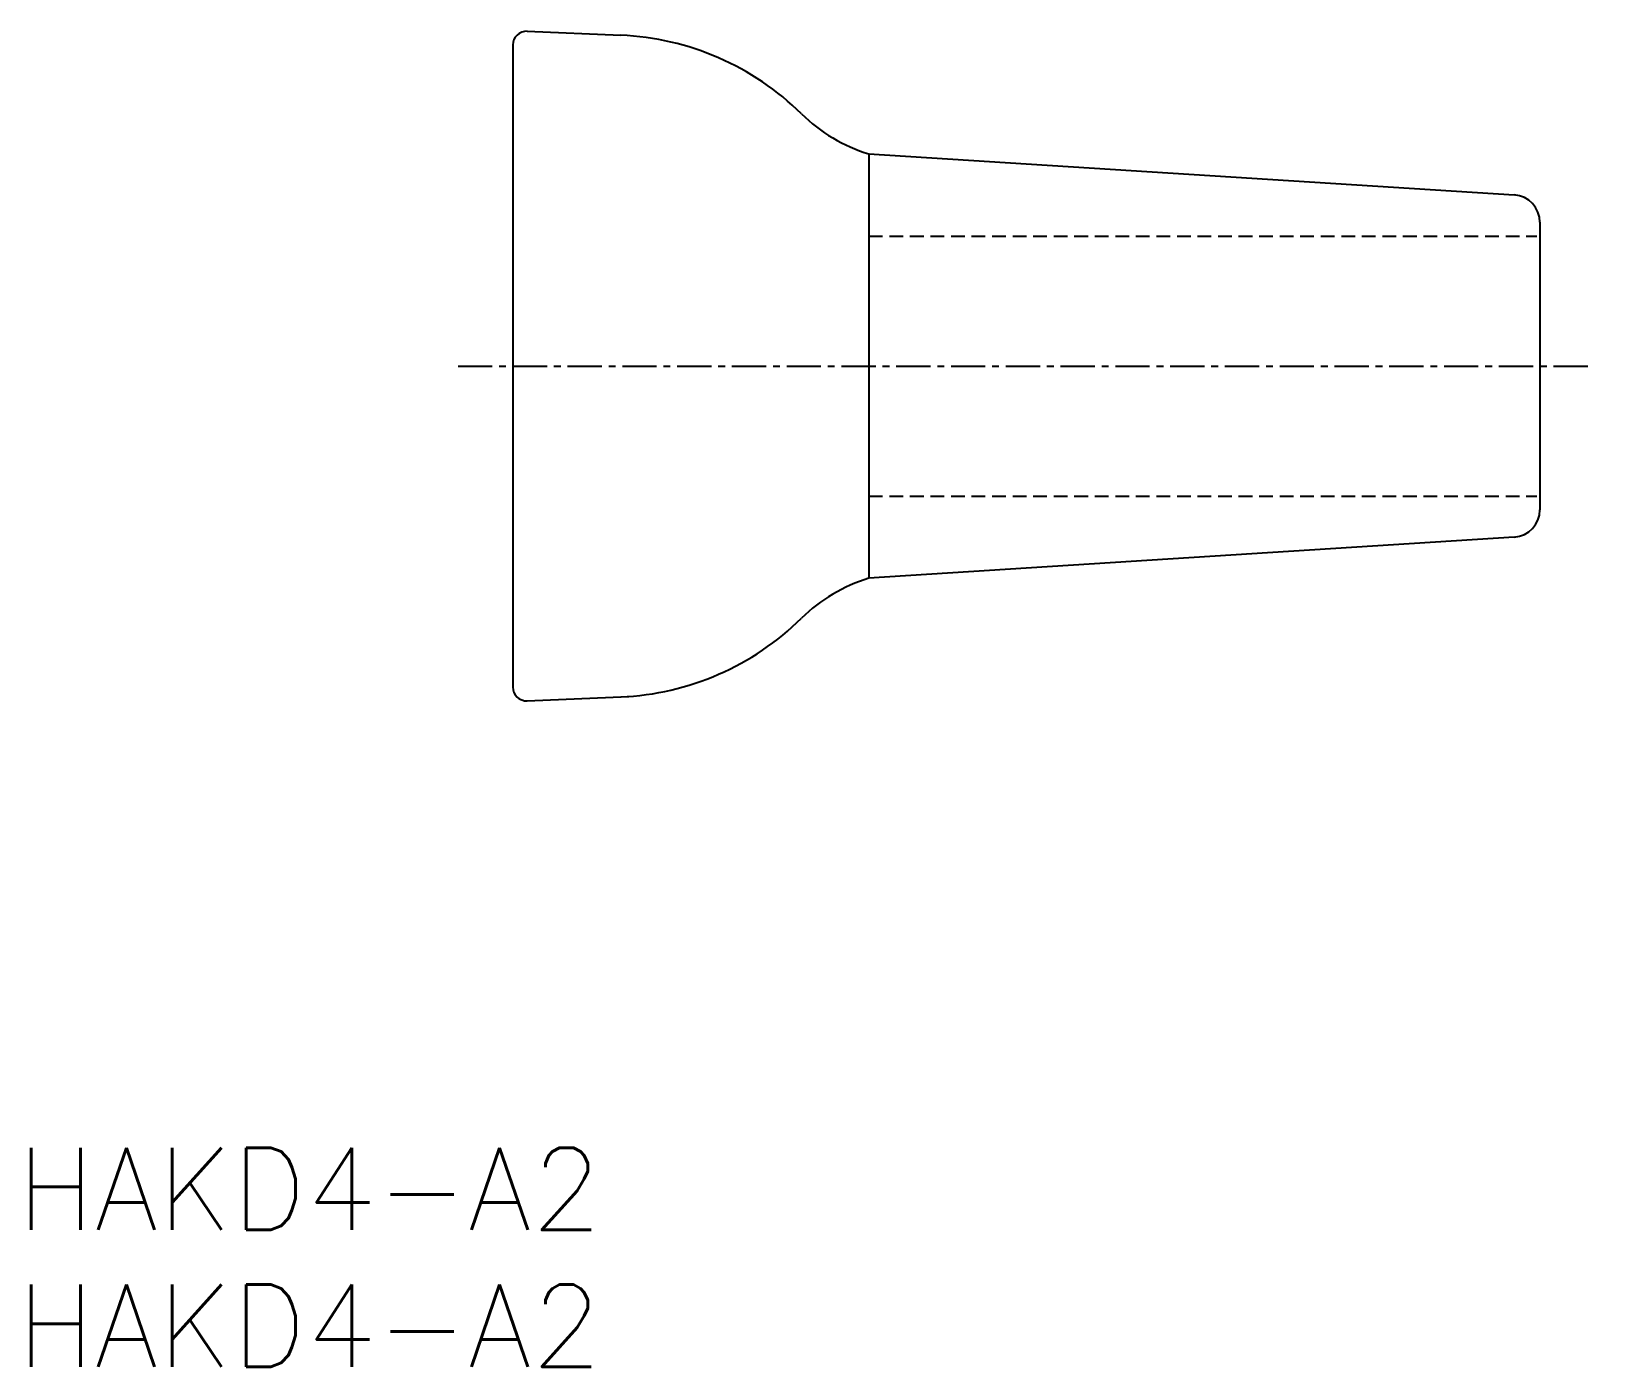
# Model space of a CAD drawing. Extents: x 0.5 to 57.6, y 0 to 48.8.
import ezdxf
from ezdxf.enums import TextEntityAlignment as Align

# ---------------------------------------------------------------- set-up
doc = ezdxf.new("R2010")
doc.units = 0
doc.linetypes.add('CENTER', pattern=[2, 1.25, -0.25, 0.25, -0.25])
doc.linetypes.add('DASHED', pattern=[0.75, 0.5, -0.25])
doc.layers.get('0').update_dxf_attribs({"linetype": 'CONTINUOUS'})
doc.layers.add('CENTER', color=1, linetype='CENTER')
doc.styles.get("Standard").update_dxf_attribs({"font": 'txt.shx', "bigfont": '@extfont2.shx'})

msp = doc.modelspace()

# ---------------------------------------------------------------- linework, layer by layer
at = {"color": 7, "linetype": 'CONTINUOUS'}
for p, q in [((18.618, 48.775), (22.044, 48.628)), ((18.096, 48.275), (18.096, 24.819)), ((31.096, 44.297), (54.66, 42.796)), ((31.096, 44.297), (31.096, 28.797)), ((55.596, 41.798), (55.596, 31.296)), ((31.096, 40.843), (31.096, 32.252)), ((54.66, 30.298), (31.096, 28.797)), ((18.618, 24.319), (22.335, 24.479))]:
    msp.add_line(p, q, dxfattribs=at)
at = {"color": 3, "linetype": 'DASHED'}
for p, q in [((31.096, 41.297), (55.487, 41.297)), ((31.096, 31.797), (55.487, 31.797))]:
    msp.add_line(p, q, dxfattribs=at)
at = {"color": 7, "linetype": 'CONTINUOUS'}
for centre, radius, start, end in [((18.596, 48.275), 0.5, 87.546, 180), ((21.615, 38.637), 10, 45.3903, 87.546), ((32.811, 49.987), 5.942, 225.3903, 253.224), ((54.596, 41.798), 1, 0, 86.355), ((54.596, 31.296), 1, 273.645, 0), ((32.811, 23.108), 5.942, 106.776, 134.6097), ((21.615, 34.457), 10, 272.454, 314.6097), ((18.596, 24.819), 0.5, 180, 272.454)]:
    msp.add_arc(centre, radius, start, end, dxfattribs=at)
at = {"layer": 'CENTER', "color": 1, "linetype": 'CENTER'}
msp.add_line((16.096, 36.547), (57.596, 36.547), dxfattribs=at)

# ---------------------------------------------------------------- texts
at = {"color": 7, "linetype": 'CONTINUOUS'}
for p in [(0, 6.5), (0, 1.5)]:
    msp.add_text('HAKD4-A2', height=3, dxfattribs=at).set_placement(p, align=Align.MIDDLE_LEFT)

doc.saveas('drawing.dxf')
